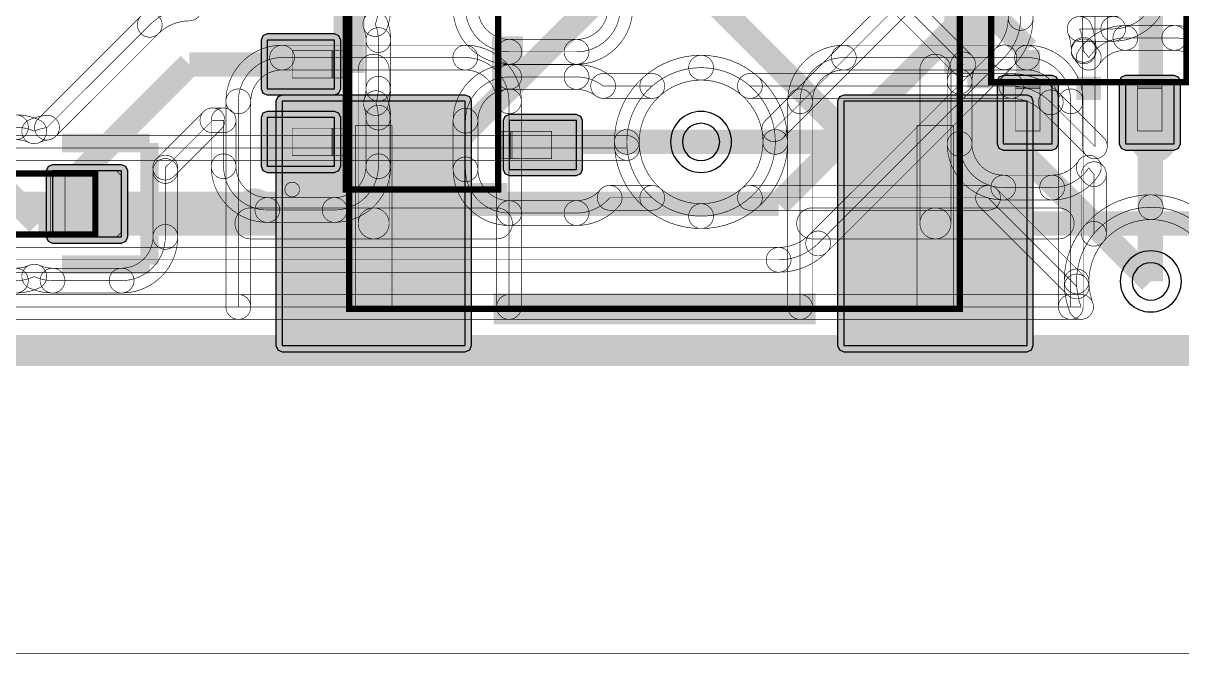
# Model space of a CAD drawing. Header units: millimetres. Extents: x -2.5 to 44.5, y -38.5 to 2.5.
# Drawn here: x 8.93 to 18.42, y -38.48 to -33.32 of the extents above; entities that cross this region are included whole.
import ezdxf

# ---------------------------------------------------------------- set-up
doc = ezdxf.new("R2010")
doc.units = ezdxf.units.MM
for name, color, linetype, true_color in [('Board Outline Layer', 7, 'Continuous', 0xff00ff), ('Bottom Layer', 7, 'Continuous', 0x0000ff), ('Bottom Paste Mask Layer', 7, 'Continuous', 0x800000), ('Bottom Silkscreen Layer', 7, 'Continuous', 0x808000), ('Bottom Solder Mask Layer', 7, 'Continuous', 0xff00ff), ('Component Marking Layer', 7, 'Continuous', 0x66ffcc), ('Component Shape Layer', 7, 'Continuous', 0x00cccc), ('Document Layer', 7, 'Continuous', 0xffffff), ('Hole Layer', 7, 'Continuous', 0x816200), ('Inner1', 7, 'Continuous', 0xbc8e00), ('Inner2', 7, 'Continuous', 0x70dbfa), ('Multi-Layer', 7, 'Continuous', 0xc0c0c0), ('Pin Floating Layer', 7, 'Continuous', 0xff99ff), ('Pin Soldering Layer', 7, 'Continuous', 0xcc9999), ('Top Layer', 7, 'Continuous', 0xff0000), ('Top Paste Mask Layer', 7, 'Continuous', 0x808080), ('Top Silkscreen Layer', 7, 'Continuous', 0xffff00), ('Top Solder Mask Layer', 7, 'Continuous', 0x800080)]:
    doc.layers.add(name, color=color, linetype=linetype, true_color=true_color)

msp = doc.modelspace()

# ---------------------------------------------------------------- hatches: boundary and pattern name
at = {"layer": 'Bottom Layer'}
for points in [[(11.477, -33.4557), (10.9258, -33.4557), (10.9258, -33.8545), (11.477, -33.8545)], [(17.353, -34.3061), (17.353, -33.7961), (16.953, -33.7961), (16.953, -34.3061)], [(18.353, -34.3061), (18.353, -33.7961), (17.953, -33.7961), (17.953, -34.3061)], [(11.477, -34.0907), (10.9258, -34.0907), (10.9258, -34.4895), (11.477, -34.4895)], [(13.4582, -34.1161), (12.907, -34.1161), (12.907, -34.5149), (13.4582, -34.5149)], [(9.167, -34.5281), (9.167, -35.0681), (9.7327, -35.0681), (9.7327, -34.5281)]]:
    msp.add_hatch(color=256, dxfattribs=at).paths.add_polyline_path(points)
at = {"layer": 'Bottom Paste Mask Layer'}
for points in [[(11.477, -33.4557), (10.9258, -33.4557), (10.9258, -33.8545), (11.477, -33.8545)], [(17.353, -34.3061), (17.353, -33.7961), (16.953, -33.7961), (16.953, -34.3061)], [(18.353, -34.3061), (18.353, -33.7961), (17.953, -33.7961), (17.953, -34.3061)], [(11.477, -34.0907), (10.9258, -34.0907), (10.9258, -34.4895), (11.477, -34.4895)], [(13.4582, -34.1161), (12.907, -34.1161), (12.907, -34.5149), (13.4582, -34.5149)], [(9.152, -34.5681), (9.152, -35.0281), (9.192, -35.0681), (9.6927, -35.0681), (9.7327, -35.0281), (9.7327, -34.5681), (9.6927, -34.5281), (9.192, -34.5281)]]:
    msp.add_hatch(color=256, dxfattribs=at).paths.add_polyline_path(points)
at = {"layer": 'Bottom Solder Mask Layer'}
for points in [[(11.477, -33.4057), (10.9258, -33.4057), (10.8905, -33.4203), (10.8758, -33.4557), (10.8758, -33.8545), (10.8905, -33.8898), (10.9258, -33.9045), (11.477, -33.9045), (11.5124, -33.8898), (11.527, -33.8545), (11.527, -33.4557), (11.5124, -33.4203)], [(17.4038, -34.3061), (17.4038, -33.7961), (17.389, -33.7601), (17.353, -33.7453), (16.953, -33.7453), (16.9171, -33.7601), (16.9022, -33.7961), (16.9022, -34.3061), (16.9171, -34.342), (16.953, -34.3569), (17.353, -34.3569), (17.389, -34.342)], [(18.4038, -34.3061), (18.4038, -33.7961), (18.389, -33.7601), (18.353, -33.7453), (17.953, -33.7453), (17.9171, -33.7601), (17.9022, -33.7961), (17.9022, -34.3061), (17.9171, -34.342), (17.953, -34.3569), (18.353, -34.3569), (18.389, -34.342)], [(11.477, -34.0407), (10.9258, -34.0407), (10.8905, -34.0553), (10.8758, -34.0907), (10.8758, -34.4895), (10.8905, -34.5248), (10.9258, -34.5395), (11.477, -34.5395), (11.5124, -34.5248), (11.527, -34.4895), (11.527, -34.0907), (11.5124, -34.0553)], [(13.4582, -34.0661), (12.907, -34.0661), (12.8717, -34.0807), (12.857, -34.1161), (12.857, -34.5149), (12.8717, -34.5502), (12.907, -34.5649), (13.4582, -34.5649), (13.4936, -34.5502), (13.5082, -34.5149), (13.5082, -34.1161), (13.4936, -34.0807)], [(9.1162, -34.5281), (9.1162, -35.0681), (9.1311, -35.104), (9.167, -35.1189), (9.7327, -35.1189), (9.7686, -35.104), (9.7835, -35.0681), (9.7835, -34.5281), (9.7686, -34.4921), (9.7327, -34.4773), (9.167, -34.4773), (9.1311, -34.4921)]]:
    msp.add_hatch(color=256, dxfattribs=at).paths.add_polyline_path(points)
at = {"layer": 'Component Marking Layer'}
msp.add_hatch(color=256, dxfattribs=at).paths.add_polyline_path([(11.0696, -34.68, 1), (11.1896, -34.68, 1)])
at = {"layer": 'Pin Floating Layer'}
for points in [[(11.5771, -33.7676), (11.5771, -33.5426), (11.4546, -33.5426), (11.4546, -33.7676)], [(17.253, -33.7911), (17.053, -33.7911), (17.053, -33.8511), (17.253, -33.8511)], [(18.253, -33.7911), (18.053, -33.7911), (18.053, -33.8511), (18.253, -33.8511)], [(11.5771, -34.4026), (11.5771, -34.1776), (11.4546, -34.1776), (11.4546, -34.4026)], [(12.9296, -34.428), (12.9296, -34.203), (12.8071, -34.203), (12.8071, -34.428)]]:
    msp.add_hatch(color=256, dxfattribs=at).paths.add_polyline_path(points)
at = {"layer": 'Pin Soldering Layer'}
for points in [[(11.4646, -33.7676), (11.4646, -33.5426), (11.1296, -33.5426), (11.1296, -33.7676)], [(17.253, -33.8411), (17.053, -33.8411), (17.053, -34.2011), (17.253, -34.2011)], [(18.253, -33.8411), (18.053, -33.8411), (18.053, -34.2011), (18.253, -34.2011)], [(11.6469, -34.1575), (11.9469, -34.1575), (11.9469, -35.6576), (11.6469, -35.6576)], [(16.2471, -34.1575), (16.5471, -34.1575), (16.5471, -35.6576), (16.2471, -35.6576)], [(11.4646, -34.4026), (11.4646, -34.1776), (11.1296, -34.1776), (11.1296, -34.4026)], [(13.2546, -34.428), (13.2546, -34.203), (12.9196, -34.203), (12.9196, -34.428)], [(9.2685, -34.5481), (9.2685, -35.0481), (9.5185, -35.0481), (9.5185, -34.5481)]]:
    msp.add_hatch(color=256, dxfattribs=at).paths.add_polyline_path(points)
at = {"layer": 'Top Layer'}
for points in [[(11.0469, -33.9576), (11.0469, -35.9576), (12.5469, -35.9576), (12.5469, -33.9576)], [(15.6471, -33.9576), (15.6471, -35.9576), (17.1471, -35.9576), (17.1471, -33.9576)]]:
    msp.add_hatch(color=256, dxfattribs=at).paths.add_polyline_path(points)
at = {"layer": 'Top Paste Mask Layer'}
for points in [[(11.0469, -33.9576), (11.0469, -35.9576), (12.5469, -35.9576), (12.5469, -33.9576)], [(15.6471, -33.9576), (15.6471, -35.9576), (17.1471, -35.9576), (17.1471, -33.9576)]]:
    msp.add_hatch(color=256, dxfattribs=at).paths.add_polyline_path(points)
at = {"layer": 'Top Solder Mask Layer'}
for points in [[(10.9959, -33.9576), (10.9959, -35.9576), (11.0109, -35.9936), (11.0469, -36.0086), (12.5469, -36.0086), (12.583, -35.9936), (12.5979, -35.9576), (12.5979, -33.9576), (12.583, -33.9215), (12.5469, -33.9066), (11.0469, -33.9066), (11.0109, -33.9215)], [(15.5961, -33.9576), (15.5961, -35.9576), (15.6111, -35.9936), (15.6471, -36.0086), (17.1471, -36.0086), (17.1832, -35.9936), (17.1981, -35.9576), (17.1981, -33.9576), (17.1832, -33.9215), (17.1471, -33.9066), (15.6471, -33.9066), (15.6111, -33.9215)]]:
    msp.add_hatch(color=256, dxfattribs=at).paths.add_polyline_path(points)

# ---------------------------------------------------------------- linework, layer by layer
at = {"layer": 'Board Outline Layer', "const_width": 0.254}
msp.add_lwpolyline([(0, -1), (0, -35.0001, 0.414214), (1, -36.0001), (41.0001, -36.0001, 0.414214), (42.0001, -35.0001), (42.0001, -1, 0.414214), (41.0001, 0), (1, 0, 0.414214)], format="xyb", close=True, dxfattribs=at)
at = {"layer": 'Bottom Layer', "const_width": 0.00508}
msp.add_lwpolyline([(-2.54, 2.54), (-2.54, -38.4811), (44.4501, -38.4811), (44.4501, 2.54)], close=True, dxfattribs=at)
at = {"layer": 'Bottom Layer', "const_width": 0.2}
for points in [[(17.153, -33.5361), (16.002, -32.3851)], [(17.153, -34.0511), (17.153, -33.5361)], [(10.287, -33.6551), (9.398, -34.5441)], [(11.2014, -33.6551), (10.287, -33.6551)], [(18.153, -34.0511), (18.153, -35.4251)], [(13.208, -34.2901), (13.1826, -34.3155)], [(14.478, -34.2901), (13.208, -34.2901)], [(18.153, -35.4251), (18.161, -35.4331)]]:
    msp.add_lwpolyline(points, dxfattribs=at)
at = {"layer": 'Bottom Layer', "const_width": 0.00508}
for points in [[(15.889, -33.0637, -1), (16.0327, -32.92), (16.6957, -33.583, -1), (16.5521, -33.7267)], [(18.2949, -33.1333, -0.334261), (17.8532, -33.4658, -1), (17.8532, -33.2626, 0.334261), (18.0997, -33.0771, -1)], [(9.8912, -33.2593, -0.198912), (10.287, -33.0953, -1), (10.287, -33.2985, 0.198912), (10.0349, -33.403, -1)], [(11.9368, -33.1941, -0.093749), (11.905, -33.362, -1), (11.7158, -33.2878, 0.093749), (11.7336, -33.1941, -1)], [(12.907, -33.6538, -0.414214), (12.4473, -33.1941, -1), (12.6505, -33.1941, 0.414214), (12.907, -33.4506, -1)], [(13.918, -33.1941, -0.414214), (13.4582, -33.6538, -1), (13.4582, -33.4506, 0.414214), (13.7148, -33.1941, -1)], [(9.1932, -34.2447, -1), (9.0495, -34.101), (9.8912, -33.2593, -1), (10.0349, -33.403)], [(10.0349, -33.403, -1), (9.8912, -33.2593), (9.8912, -33.2593, -1), (10.0349, -33.403)], [(11.905, -33.2878, -0.093749), (11.9368, -33.4557, -1), (11.7336, -33.4557, 0.093749), (11.7158, -33.362, -1)], [(17.6719, -33.3261, -0.096421), (17.7128, -33.5361, -1), (17.5096, -33.5361, 0.096421), (17.4835, -33.4023, -1)], [(17.5777, -33.4658, -1), (17.5777, -33.2626), (17.8532, -33.2626, -1), (17.8532, -33.4658)], [(11.9368, -33.8545, -1), (11.7336, -33.8545), (11.7336, -33.4557, -1), (11.9368, -33.4557)], [(17.5679, -33.5449, -0.253475), (17.953, -33.3363, -1), (17.953, -33.5395, 0.253475), (17.7381, -33.6559, -1)], [(17.953, -33.5395, -1), (17.953, -33.3363), (18.353, -33.3363, -1), (18.353, -33.5395)], [(18.353, -33.3363, -0.414214), (18.8128, -33.7961, -1), (18.6096, -33.7961, 0.414214), (18.353, -33.5395, -1)], [(12.907, -33.6538, -1), (12.907, -33.4506), (13.4582, -33.4506, -1), (13.4582, -33.6538)], [(13.4582, -33.6538, -1), (13.4582, -33.4506), (13.4582, -33.4506, -1), (13.4582, -33.6538)], [(17.7128, -33.5478, -1), (17.5096, -33.5478), (17.5096, -33.5361, -1), (17.7128, -33.5361)], [(17.7128, -33.5361, -1), (17.5096, -33.5361), (17.5096, -33.5361, -1), (17.7128, -33.5361)], [(17.6844, -33.4774, -0.047049), (17.7381, -33.5449, -1), (17.5679, -33.6559, 0.047049), (17.5379, -33.6182, -1)], [(14.0113, -33.7554, -0.181366), (14.478, -33.5803, -1), (14.478, -33.7835, 0.181366), (14.1449, -33.9085, -1)], [(14.478, -33.5803, -0.414214), (15.1878, -34.2901, -1), (14.9846, -34.2901, 0.414214), (14.478, -33.7835, -1)], [(16.4933, -33.7961, -0.101664), (16.5305, -33.6148, -1), (16.7173, -33.6949, 0.101664), (16.6965, -33.7961, -1)], [(12.4473, -34.1161, -0.414214), (12.907, -33.6563, -1), (12.907, -33.8595, 0.414214), (12.6505, -34.1161, -1)], [(14.478, -34.8982, 0.414214), (15.0862, -34.2901, 0.414214), (14.478, -33.6819, 0.181366), (14.0781, -33.8319), (13.6762, -33.8319, 0.165078), (13.4582, -33.7579), (12.907, -33.7579, 0.414214), (12.5489, -34.1161), (12.5489, -34.5149, 0.414214), (12.907, -34.873), (13.4582, -34.873), (13.4582, -34.873, 0.21868), (13.7299, -34.7482), (14.0781, -34.7482, 0.181366)], [(12.907, -33.8595, -1), (12.907, -33.6563), (13.4582, -33.6563, -1), (13.4582, -33.8595)], [(13.4582, -33.6563, -0.165078), (13.7381, -33.7513, -1), (13.6144, -33.9125, 0.165078), (13.4582, -33.8595, -1)], [(11.9368, -33.8545, -0.084218), (11.911, -34.0061, -1), (11.7192, -33.9391, 0.084218), (11.7336, -33.8545, -1)], [(13.6762, -33.9335, -1), (13.6762, -33.7303), (14.0781, -33.7303, -1), (14.0781, -33.9335)], [(16.4933, -33.7961, -1), (16.6965, -33.7961), (16.6965, -34.3061, -1), (16.4933, -34.3061)], [(11.911, -33.9391, -0.084218), (11.9368, -34.0907, -1), (11.7336, -34.0907, 0.084218), (11.7192, -34.0061, -1)], [(10.1616, -34.5721, -1), (10.0179, -34.4284), (10.4049, -34.0414, -1), (10.5486, -34.1851)], [(10.4768, -34.2148, -1), (10.4768, -34.0116), (10.5677, -34.0116, -1), (10.5677, -34.2148)], [(10.4661, -34.1132, -1), (10.6693, -34.1132), (10.6693, -34.4895, -1), (10.4661, -34.4895)], [(11.9368, -34.4895, -1), (11.7336, -34.4895), (11.7336, -34.0907, -1), (11.9368, -34.0907)], [(12.4473, -34.1161, -1), (12.6505, -34.1161), (12.6505, -34.5149, -1), (12.4473, -34.5149)], [(8.3014, -34.2715, -1), (8.3014, -34.0683), (8.867, -34.0683, -1), (8.867, -34.2715)], [(8.867, -34.0683, -0.108449), (9.0596, -34.1106, -1), (8.9745, -34.2951, 0.108449), (8.867, -34.2715, -1)], [(8.9745, -34.1106, -0.076204), (9.1084, -34.0721, -1), (9.1343, -34.2736, 0.076204), (9.0596, -34.2951, -1)], [(15.1878, -34.2901, -0.414214), (14.478, -34.9998, -1), (14.478, -34.7966, 0.414214), (14.9846, -34.2901, -1)], [(16.953, -34.7658, -0.414214), (16.4933, -34.3061, -1), (16.6965, -34.3061, 0.414214), (16.953, -34.5626, -1)], [(10.191, -34.4924, -0.019424), (10.1924, -34.5281, -1), (9.9892, -34.5281, 0.019424), (9.9884, -34.5082, -1)], [(10.1924, -35.0681, -1), (9.9892, -35.0681), (9.9892, -34.5281, -1), (10.1924, -34.5281)], [(10.9258, -34.9492, -0.414214), (10.4661, -34.4895, -1), (10.6693, -34.4895, 0.414214), (10.9258, -34.746, -1)], [(11.9368, -34.4895, -0.414214), (11.477, -34.9492, -1), (11.477, -34.746, 0.414214), (11.7336, -34.4895, -1)], [(12.907, -34.9746, -0.414214), (12.4473, -34.5149, -1), (12.6505, -34.5149, 0.414214), (12.907, -34.7714, -1)], [(17.7381, -34.5572, -0.253475), (17.353, -34.7658, -1), (17.353, -34.5626, 0.253475), (17.5679, -34.4462, -1)], [(17.6217, -34.6247, -0.047049), (17.5679, -34.5572, -1), (17.7381, -34.4462, 0.047049), (17.7681, -34.4839, -1)], [(17.5933, -34.5543, -1), (17.7965, -34.5543), (17.7965, -35.0425, -1), (17.5933, -35.0425)], [(16.953, -34.7658, -1), (16.953, -34.5626), (17.353, -34.5626, -1), (17.353, -34.7658)], [(13.807, -34.8144, -0.21868), (13.4582, -34.9746, -1), (13.4582, -34.7714, 0.21868), (13.6528, -34.682, -1)], [(13.7299, -34.8498, -1), (13.7299, -34.6466), (14.0781, -34.6466, -1), (14.0781, -34.8498)], [(14.478, -34.9998, -0.181366), (14.0113, -34.8247, -1), (14.1449, -34.6717, 0.181366), (14.478, -34.7966, -1)], [(10.9258, -34.9492, -1), (10.9258, -34.746), (11.477, -34.746, -1), (11.477, -34.9492)], [(12.907, -34.9746, -1), (12.907, -34.7714), (13.4582, -34.7714, -1), (13.4582, -34.9746)], [(13.4582, -34.9746, -1), (13.4582, -34.7714), (13.4582, -34.7714, -1), (13.4582, -34.9746)], [(10.1924, -35.0681, -0.414214), (9.7327, -35.5278, -1), (9.7327, -35.3246, 0.414214), (9.9892, -35.0681, -1)], [(17.4513, -35.4331, -0.176143), (17.617, -34.9772, -1), (17.7728, -35.1077, 0.176143), (17.6545, -35.4331, -1)], [(9.0596, -35.4856, -0.108449), (8.867, -35.5278, -1), (8.867, -35.3246, 0.108449), (8.9745, -35.301, -1)], [(9.167, -35.5278, -0.108449), (8.9745, -35.4856, -1), (9.0596, -35.301, 0.108449), (9.167, -35.3246, -1)], [(8.3014, -35.5278, -1), (8.3014, -35.3246), (8.867, -35.3246, -1), (8.867, -35.5278)], [(8.867, -35.5278, -1), (8.867, -35.3246), (8.867, -35.3246, -1), (8.867, -35.5278)], [(9.167, -35.5278, -1), (9.167, -35.3246), (9.7327, -35.3246, -1), (9.7327, -35.5278)], [(9.7327, -35.5278, -1), (9.7327, -35.3246), (9.7327, -35.3246, -1), (9.7327, -35.5278)], [(17.4945, -35.6768, -0.087871), (17.4513, -35.4331, -1), (17.6545, -35.4331, 0.087871), (17.6853, -35.607, -1)], [(1, -35.7435, -1), (1, -35.5403), (17.5899, -35.5403, -1), (17.5899, -35.7435)]]:
    msp.add_lwpolyline(points, format="xyb", close=True, dxfattribs=at)
for points in [[(15.9609, -32.9918), (16.6239, -33.6548, 0.101664), (16.5949, -33.7961), (16.5949, -34.3061, 0.414214), (16.953, -34.6642), (17.353, -34.6642, 0.253475), (17.653, -34.5017, 0.047049), (17.6949, -34.5543), (17.6949, -35.0425, 0.176143), (17.5529, -35.4331, 0.087871), (17.5899, -35.6419), (1, -35.6419)], [(18.7112, -33.7961, 0.414214), (18.353, -33.4379), (17.953, -33.4379, 0.253475), (17.653, -33.6004, 0.047049), (17.6112, -33.5478), (17.6112, -33.5361), (17.6112, -33.5361, 0.096421), (17.5777, -33.3642), (17.8532, -33.3642, 0.334261), (18.1973, -33.1052), (20.5217, -33.1052, 0.217852)], [(8.867, -35.4262, 0.108449), (9.017, -35.3933, 0.108449), (9.167, -35.4262), (9.7327, -35.4262), (9.7327, -35.4262, 0.414214), (10.0908, -35.0681), (10.0908, -34.5281, 0.019424), (10.0897, -34.5003), (10.4768, -34.1132), (10.5677, -34.1132), (10.5677, -34.4895, 0.414214), (10.9258, -34.8476), (11.477, -34.8476, 0.414214), (11.8352, -34.4895), (11.8352, -34.0907, 0.084218), (11.8151, -33.9726, 0.084218), (11.8352, -33.8545), (11.8352, -33.4557, 0.093749), (11.8104, -33.3249, 0.093749), (11.8352, -33.1941)], [(10.287, -33.1969, 0.198912), (9.9631, -33.3311), (9.9631, -33.3311), (9.1213, -34.1729, 0.076204), (9.017, -34.2028, 0.108449), (8.867, -34.1699)], [(12.5489, -33.1941, 0.414214), (12.907, -33.5522), (13.4582, -33.5522), (13.4582, -33.5522, 0.414214), (13.8164, -33.1941)]]:
    msp.add_lwpolyline(points, format="xyb", dxfattribs=at)
at = {"layer": 'Bottom Layer'}
for points in [[(11.477, -33.4557), (10.9258, -33.4557), (10.9258, -33.8545), (11.477, -33.8545)], [(17.353, -34.3061), (17.353, -33.7961), (16.953, -33.7961), (16.953, -34.3061)], [(18.353, -34.3061), (18.353, -33.7961), (17.953, -33.7961), (17.953, -34.3061)], [(11.477, -34.0907), (10.9258, -34.0907), (10.9258, -34.4895), (11.477, -34.4895)], [(13.4582, -34.1161), (12.907, -34.1161), (12.907, -34.5149), (13.4582, -34.5149)], [(9.167, -34.5281), (9.167, -35.0681), (9.7327, -35.0681), (9.7327, -34.5281)]]:
    msp.add_lwpolyline(points, close=True, dxfattribs=at)
at = {"layer": 'Bottom Paste Mask Layer'}
for points in [[(11.477, -33.4557), (10.9258, -33.4557), (10.9258, -33.8545), (11.477, -33.8545)], [(17.353, -34.3061), (17.353, -33.7961), (16.953, -33.7961), (16.953, -34.3061)], [(18.353, -34.3061), (18.353, -33.7961), (17.953, -33.7961), (17.953, -34.3061)], [(11.477, -34.0907), (10.9258, -34.0907), (10.9258, -34.4895), (11.477, -34.4895)], [(13.4582, -34.1161), (12.907, -34.1161), (12.907, -34.5149), (13.4582, -34.5149)]]:
    msp.add_lwpolyline(points, close=True, dxfattribs=at)
at = {"layer": 'Bottom Paste Mask Layer', "const_width": 0.00508}
msp.add_lwpolyline([(9.152, -34.5681), (9.152, -35.0281), (9.192, -35.0681), (9.6927, -35.0681), (9.7327, -35.0281), (9.7327, -34.5681), (9.6927, -34.5281), (9.192, -34.5281)], close=True, dxfattribs=at)
msp.add_lwpolyline([(9.152, -34.5681), (9.152, -35.0281), (9.192, -35.0681), (9.6927, -35.0681), (9.7327, -35.0281), (9.7327, -34.5681), (9.6927, -34.5281), (9.192, -34.5281)], close=True, dxfattribs=at)
at = {"layer": 'Bottom Silkscreen Layer'}
for points, const_width in [([(16.753, -32.9511), (16.753, -33.8511)], 0.19), ([(16.753, -32.9511), (16.753, -33.8511)], 0.19), ([(12.8921, -33.8854), (12.8921, -33.4247)], 0.254), ([(12.8921, -33.8854), (12.8921, -33.4247)], 0.254), ([(16.7539, -33.8511), (16.753, -33.8511)], 0.19), ([(16.7539, -33.8511), (16.753, -33.8511)], 0.19), ([(17.7539, -33.8511), (17.5522, -33.8511)], 0.19), ([(17.7539, -33.8511), (17.5522, -33.8511)], 0.19), ([(9.2432, -34.2995), (9.9613, -34.2995)], 0.1524), ([(9.2432, -34.2995), (9.9613, -34.2995)], 0.1524), ([(9.9613, -34.2995), (9.9613, -35.2967)], 0.1524), ([(9.9613, -34.2995), (9.9613, -35.2967)], 0.1524), ([(11.4921, -34.755), (11.4921, -34.7201)], 0.254), ([(11.4921, -34.755), (11.4921, -34.7201)], 0.254), ([(12.8921, -34.755), (11.4921, -34.755)], 0.254), ([(12.8921, -34.755), (11.4921, -34.755)], 0.254), ([(12.8921, -34.755), (12.8921, -34.7455)], 0.254), ([(12.8921, -34.755), (12.8921, -34.7455)], 0.254), ([(9.9613, -35.2967), (9.2432, -35.2967)], 0.1524), ([(9.9613, -35.2967), (9.2432, -35.2967)], 0.1524)]:
    msp.add_lwpolyline(points, dxfattribs=dict(at, const_width=const_width))
at = {"layer": 'Bottom Silkscreen Layer', "const_width": 0.254}
msp.add_lwpolyline([(10.7696, -34.8489, 1), (10.8712, -34.8489, 1)], format="xyb", close=True, dxfattribs=at)
msp.add_lwpolyline([(10.7696, -34.8489, 1), (10.8712, -34.8489, 1)], format="xyb", close=True, dxfattribs=at)
at = {"layer": 'Bottom Solder Mask Layer'}
for points in [[(11.477, -33.4057), (10.9258, -33.4057), (10.8905, -33.4203), (10.8758, -33.4557), (10.8758, -33.8545), (10.8905, -33.8898), (10.9258, -33.9045), (11.477, -33.9045), (11.5124, -33.8898), (11.527, -33.8545), (11.527, -33.4557), (11.5124, -33.4203)], [(17.4038, -34.3061), (17.4038, -33.7961), (17.389, -33.7601), (17.353, -33.7453), (16.953, -33.7453), (16.9171, -33.7601), (16.9022, -33.7961), (16.9022, -34.3061), (16.9171, -34.342), (16.953, -34.3569), (17.353, -34.3569), (17.389, -34.342)], [(18.4038, -34.3061), (18.4038, -33.7961), (18.389, -33.7601), (18.353, -33.7453), (17.953, -33.7453), (17.9171, -33.7601), (17.9022, -33.7961), (17.9022, -34.3061), (17.9171, -34.342), (17.953, -34.3569), (18.353, -34.3569), (18.389, -34.342)], [(11.477, -34.0407), (10.9258, -34.0407), (10.8905, -34.0553), (10.8758, -34.0907), (10.8758, -34.4895), (10.8905, -34.5248), (10.9258, -34.5395), (11.477, -34.5395), (11.5124, -34.5248), (11.527, -34.4895), (11.527, -34.0907), (11.5124, -34.0553)], [(13.4582, -34.0661), (12.907, -34.0661), (12.8717, -34.0807), (12.857, -34.1161), (12.857, -34.5149), (12.8717, -34.5502), (12.907, -34.5649), (13.4582, -34.5649), (13.4936, -34.5502), (13.5082, -34.5149), (13.5082, -34.1161), (13.4936, -34.0807)], [(9.1162, -34.5281), (9.1162, -35.0681), (9.1311, -35.104), (9.167, -35.1189), (9.7327, -35.1189), (9.7686, -35.104), (9.7835, -35.0681), (9.7835, -34.5281), (9.7686, -34.4921), (9.7327, -34.4773), (9.167, -34.4773), (9.1311, -34.4921)]]:
    msp.add_lwpolyline(points, close=True, dxfattribs=at)
at = {"layer": 'Component Marking Layer', "const_width": 0.00508}
msp.add_lwpolyline([(11.0696, -34.68, 1), (11.1896, -34.68, 1)], format="xyb", close=True, dxfattribs=at)
at = {"layer": 'Component Shape Layer', "const_width": 0.0508}
for points in [[(11.597, -31.4075), (16.597, -31.4075), (16.597, -35.6575), (11.597, -35.6575)], [(11.597, -31.4075), (16.597, -31.4075), (16.597, -35.6575), (11.597, -35.6575)], [(12.8171, -32.63), (11.5671, -32.63), (11.5671, -34.68), (12.8171, -34.68)], [(12.8171, -32.63), (11.5671, -32.63), (11.5671, -34.68), (12.8171, -34.68)], [(16.853, -33.0011), (16.853, -33.8011), (18.453, -33.8011), (18.453, -33.0011)], [(16.853, -33.0011), (16.853, -33.8011), (18.453, -33.8011), (18.453, -33.0011)], [(8.517, -34.5481), (8.517, -35.0481), (9.517, -35.0481), (9.517, -34.5481)], [(8.517, -34.5481), (8.517, -35.0481), (9.517, -35.0481), (9.517, -34.5481)]]:
    msp.add_lwpolyline(points, close=True, dxfattribs=at)
at = {"layer": 'Document Layer'}
for points, const_width in [([(11.2793, -34.29, 1), (11.4793, -34.29, 1)], 0.2), ([(11.2793, -34.29, 1), (11.4793, -34.29, 1)], 0.2), ([(18.0887, -34.2711, 1), (18.2774, -34.2711, 1)], 0.19), ([(18.0887, -34.2711, 1), (18.2774, -34.2711, 1)], 0.19)]:
    msp.add_lwpolyline(points, format="xyb", close=True, dxfattribs=dict(at, const_width=const_width))
at = {"layer": 'Hole Layer'}
msp.add_lwpolyline([(14.3255, -34.2901, 1), (14.6305, -34.2901), (14.6305, -34.2901, 1), (14.3255, -34.2901)], format="xyb", dxfattribs=at)
msp.add_lwpolyline([(18.0085, -35.4331, 1), (18.3135, -35.4331, 1)], format="xyb", close=True, dxfattribs=at)
at = {"layer": 'Inner1', "const_width": 0.00508}
msp.add_lwpolyline([(-2.54, 2.54), (-2.54, -38.4811), (44.4501, -38.4811), (44.4501, 2.54)], close=True, dxfattribs=at)
for points in [[(7.8711, -35.2562), (15.113, -35.2562), (15.113, -35.2562, 0.198912), (15.437, -35.122), (15.437, -35.122), (16.961, -33.598), (16.961, -33.598, 0.198912), (17.0952, -33.2741), (17.0952, -31.388, 0.181366), (17.2452, -30.9881, 0.19942), (17.0662, -30.5572), (36.4301, -30.5572, 0.181366)], [(16.1789, -33.0843), (15.0772, -34.186, 0.364692), (14.478, -33.6819, 0.414214), (13.8699, -34.2901, 0.020524), (13.8719, -34.3399), (7.8711, -34.3399, 0.181366)], [(41.0001, -35.6419), (18.7322, -35.6419, 0.087871), (18.7692, -35.4331, 0.414214), (18.161, -34.8249, 0.414214), (17.5529, -35.4331, 0.087871), (17.5899, -35.6419), (1, -35.6419)]]:
    msp.add_lwpolyline(points, format="xyb", dxfattribs=at)
at = {"layer": 'Inner1', "const_width": 0.2}
for points in [[(16.637, -33.2741), (16.637, -30.9881)], [(15.113, -34.7981), (16.637, -33.2741)], [(7.4712, -34.7981), (15.113, -34.7981)]]:
    msp.add_lwpolyline(points, dxfattribs=at)
at = {"layer": 'Inner1', "const_width": 0.00508}
for points in [[(17.1968, -33.2741, -1), (16.9936, -33.2741), (16.9936, -31.388, -1), (17.1968, -31.388)], [(15.149, -34.2578, -1), (15.0054, -34.1142), (16.1071, -33.0125, -1), (16.2507, -33.1561)], [(17.1968, -33.2741, -0.198912), (17.0328, -33.6699, -1), (16.8891, -33.5262, 0.198912), (16.9936, -33.2741, -1)], [(15.5088, -35.1939, -1), (15.3651, -35.0502), (16.8891, -33.5262, -1), (17.0328, -33.6699)], [(17.0328, -33.6699, -1), (16.8891, -33.5262), (16.8891, -33.5262, -1), (17.0328, -33.6699)], [(13.7683, -34.2901, -0.414214), (14.478, -33.5803, -1), (14.478, -33.7835, 0.414214), (13.9715, -34.2901, -1)], [(14.478, -33.5803, -0.364692), (15.1773, -34.1686, -1), (14.9771, -34.2034, 0.364692), (14.478, -33.7835, -1)], [(7.8711, -34.4415, -1), (7.8711, -34.2383), (13.8719, -34.2383, -1), (13.8719, -34.4415)], [(13.7707, -34.3483, -0.020524), (13.7683, -34.2901, -1), (13.9715, -34.2901, 0.020524), (13.9732, -34.3316, -1)], [(17.4513, -35.4331, -0.414214), (18.161, -34.7233, -1), (18.161, -34.9265, 0.414214), (17.6545, -35.4331, -1)], [(18.161, -34.7233, -0.414214), (18.8708, -35.4331, -1), (18.6676, -35.4331, 0.414214), (18.161, -34.9265, -1)], [(15.5088, -35.1939, -0.198912), (15.113, -35.3578, -1), (15.113, -35.1546, 0.198912), (15.3651, -35.0502, -1)], [(15.5088, -35.1939, -1), (15.3651, -35.0502), (15.3651, -35.0502, -1), (15.5088, -35.1939)], [(7.8711, -35.3578, -1), (7.8711, -35.1546), (15.113, -35.1546, -1), (15.113, -35.3578)], [(15.113, -35.3578, -1), (15.113, -35.1546), (15.113, -35.1546, -1), (15.113, -35.3578)], [(17.4945, -35.6768, -0.087871), (17.4513, -35.4331, -1), (17.6545, -35.4331, 0.087871), (17.6853, -35.607, -1)], [(1, -35.7435, -1), (1, -35.5403), (17.5899, -35.5403, -1), (17.5899, -35.7435)]]:
    msp.add_lwpolyline(points, format="xyb", close=True, dxfattribs=at)
at = {"layer": 'Inner2', "const_width": 0.00508}
msp.add_lwpolyline([(-2.54, 2.54), (-2.54, -38.4811), (44.4501, -38.4811), (44.4501, 2.54)], close=True, dxfattribs=at)
at = {"layer": 'Inner2', "const_width": 0.2}
for points in [[(18.161, -35.4331), (18.161, -26.0351)], [(17.018, -34.2901), (14.478, -34.2901)], [(18.161, -35.4331), (17.018, -34.2901)]]:
    msp.add_lwpolyline(points, dxfattribs=at)
at = {"layer": 'Inner2', "const_width": 0.00508}
for points in [[(17.8045, -34.327, -1), (17.6013, -34.327), (17.6013, -27.9788, -1), (17.8045, -27.9788)], [(13.7683, -34.2901, -0.414214), (14.478, -33.5803, -1), (14.478, -33.7835, 0.414214), (13.9715, -34.2901, -1)], [(14.478, -33.5803, -0.181366), (14.9448, -33.7554, -1), (14.8111, -33.9085, 0.181366), (14.478, -33.7835, -1)], [(14.878, -33.9335, -1), (14.878, -33.7303), (17.018, -33.7303, -1), (17.018, -33.9335)], [(17.018, -33.7303, -0.198912), (17.4138, -33.8943, -1), (17.2701, -34.038, 0.198912), (17.018, -33.9335, -1)], [(17.018, -33.9335, -1), (17.018, -33.7303), (17.018, -33.7303, -1), (17.018, -33.9335)], [(17.2701, -34.038, -1), (17.4138, -33.8943), (17.7747, -34.2552, -1), (17.6311, -34.3989)], [(17.2701, -34.038, -1), (17.4138, -33.8943), (17.4138, -33.8943, -1), (17.2701, -34.038)], [(14.478, -34.9998, -0.414214), (13.7683, -34.2901, -1), (13.9715, -34.2901, 0.414214), (14.478, -34.7966, -1)], [(14.9448, -34.8247, -0.181366), (14.478, -34.9998, -1), (14.478, -34.7966, 0.181366), (14.8111, -34.6717, -1)], [(14.878, -34.8498, -1), (14.878, -34.6466), (16.8283, -34.6466, -1), (16.8283, -34.8498)], [(16.7564, -34.8201, -1), (16.9001, -34.6764), (17.6261, -35.4024, -1), (17.4824, -35.5461)], [(17.4945, -35.6768, -0.070826), (17.4529, -35.4811, -1), (17.6557, -35.4674, 0.070826), (17.6853, -35.607, -1)], [(1, -35.7435, -1), (1, -35.5403), (17.5899, -35.5403, -1), (17.5899, -35.7435)]]:
    msp.add_lwpolyline(points, format="xyb", close=True, dxfattribs=at)
msp.add_lwpolyline([(17.7029, -27.9788), (17.7029, -34.327), (17.342, -33.9661), (17.342, -33.9661, 0.198912), (17.018, -33.8319), (17.018, -33.8319), (14.878, -33.8319, 0.181366), (14.478, -33.6819, 0.414214), (13.8699, -34.2901, 0.414214), (14.478, -34.8982, 0.181366), (14.878, -34.7482), (16.8283, -34.7482), (17.5543, -35.4742, 0.070826), (17.5899, -35.6419), (1, -35.6419)], format="xyb", dxfattribs=at)
at = {"layer": 'Multi-Layer'}
for points in [[(14.228, -34.2901, 1), (14.728, -34.2901, 1)], [(17.911, -35.4331, 1), (18.411, -35.4331, 1)]]:
    msp.add_lwpolyline(points, format="xyb", close=True, dxfattribs=at)
at = {"layer": 'Pin Floating Layer', "const_width": 0.00508}
for points in [[(11.5771, -33.7676), (11.5771, -33.5426), (11.4546, -33.5426), (11.4546, -33.7676)], [(11.5771, -33.7676), (11.5771, -33.5426), (11.4546, -33.5426), (11.4546, -33.7676)], [(17.253, -33.7911), (17.053, -33.7911), (17.053, -33.8511), (17.253, -33.8511)], [(17.253, -33.7911), (17.053, -33.7911), (17.053, -33.8511), (17.253, -33.8511)], [(18.253, -33.7911), (18.053, -33.7911), (18.053, -33.8511), (18.253, -33.8511)], [(18.253, -33.7911), (18.053, -33.7911), (18.053, -33.8511), (18.253, -33.8511)], [(11.5771, -34.4026), (11.5771, -34.1776), (11.4546, -34.1776), (11.4546, -34.4026)], [(11.5771, -34.4026), (11.5771, -34.1776), (11.4546, -34.1776), (11.4546, -34.4026)], [(12.9296, -34.428), (12.9296, -34.203), (12.8071, -34.203), (12.8071, -34.428)], [(12.9296, -34.428), (12.9296, -34.203), (12.8071, -34.203), (12.8071, -34.428)]]:
    msp.add_lwpolyline(points, close=True, dxfattribs=at)
at = {"layer": 'Pin Soldering Layer', "const_width": 0.00508}
for points in [[(11.4646, -33.7676), (11.4646, -33.5426), (11.1296, -33.5426), (11.1296, -33.7676)], [(11.4646, -33.7676), (11.4646, -33.5426), (11.1296, -33.5426), (11.1296, -33.7676)], [(17.253, -33.8411), (17.053, -33.8411), (17.053, -34.2011), (17.253, -34.2011)], [(17.253, -33.8411), (17.053, -33.8411), (17.053, -34.2011), (17.253, -34.2011)], [(18.253, -33.8411), (18.053, -33.8411), (18.053, -34.2011), (18.253, -34.2011)], [(18.253, -33.8411), (18.053, -33.8411), (18.053, -34.2011), (18.253, -34.2011)], [(11.6469, -34.1575), (11.9469, -34.1575), (11.9469, -35.6576), (11.6469, -35.6576)], [(11.6469, -34.1575), (11.9469, -34.1575), (11.9469, -35.6576), (11.6469, -35.6576)], [(16.2471, -34.1575), (16.5471, -34.1575), (16.5471, -35.6576), (16.2471, -35.6576)], [(16.2471, -34.1575), (16.5471, -34.1575), (16.5471, -35.6576), (16.2471, -35.6576)], [(11.4646, -34.4026), (11.4646, -34.1776), (11.1296, -34.1776), (11.1296, -34.4026)], [(11.4646, -34.4026), (11.4646, -34.1776), (11.1296, -34.1776), (11.1296, -34.4026)], [(13.2546, -34.428), (13.2546, -34.203), (12.9196, -34.203), (12.9196, -34.428)], [(13.2546, -34.428), (13.2546, -34.203), (12.9196, -34.203), (12.9196, -34.428)], [(9.2685, -34.5481), (9.2685, -35.0481), (9.5185, -35.0481), (9.5185, -34.5481)], [(9.2685, -34.5481), (9.2685, -35.0481), (9.5185, -35.0481), (9.5185, -34.5481)]]:
    msp.add_lwpolyline(points, close=True, dxfattribs=at)
at = {"layer": 'Top Layer', "const_width": 0.00508}
msp.add_lwpolyline([(-2.54, 2.54), (-2.54, -38.4811), (44.4501, -38.4811), (44.4501, 2.54)], close=True, dxfattribs=at)
at = {"layer": 'Top Layer', "const_width": 0.2}
for points in [[(9.0495, -34.9576), (0.9337, -26.8417)], [(14.0972, -32.6574), (11.7969, -34.9576)], [(14.0972, -32.6574), (16.3971, -34.9573)], [(11.7969, -34.9576), (9.0495, -34.9576)], [(20.0519, -34.9576), (16.3971, -34.9576)]]:
    msp.add_lwpolyline(points, dxfattribs=at)
at = {"layer": 'Top Layer', "const_width": 0.00508}
for points in [[(10.5872, -33.9576, -0.414214), (11.0469, -33.4978, -1), (11.0469, -33.701, 0.414214), (10.7904, -33.9576, -1)], [(11.0469, -33.701, -1), (11.0469, -33.4978), (12.5469, -33.4978, -1), (12.5469, -33.701)], [(11.9239, -34.9576, -1), (11.6699, -34.9576), (11.6699, -33.6985, -1), (11.9239, -33.6985)], [(12.5469, -33.4978, -0.414214), (13.0067, -33.9576, -1), (12.8035, -33.9576, 0.414214), (12.5469, -33.701, -1)], [(13.7683, -34.2901, -0.414214), (14.478, -33.5803, -1), (14.478, -33.7835, 0.414214), (13.9715, -34.2901, -1)], [(14.478, -33.5803, -0.414214), (15.1878, -34.2901, -1), (14.9846, -34.2901, 0.414214), (14.478, -33.7835, -1)], [(15.1874, -33.9576, -0.414214), (15.6471, -33.4978, -1), (15.6471, -33.701, 0.414214), (15.3906, -33.9576, -1)], [(15.6471, -33.701, -1), (15.6471, -33.4978), (17.1471, -33.4978, -1), (17.1471, -33.701)], [(16.5241, -34.9576, -1), (16.2701, -34.9576), (16.2701, -33.6985, -1), (16.5241, -33.6985)], [(17.1471, -33.4978, -0.414214), (17.6069, -33.9576, -1), (17.4037, -33.9576, 0.414214), (17.1471, -33.701, -1)], [(14.478, -34.8982, 0.414214), (15.0862, -34.2901, 0.414214), (14.478, -33.6819, 0.414214), (13.8699, -34.2901, 0.414214)], [(10.7904, -35.6419, -1), (10.5872, -35.6419), (10.5872, -33.9576, -1), (10.7904, -33.9576)], [(13.0067, -35.6419, -1), (12.8035, -35.6419), (12.8035, -33.9576, -1), (13.0067, -33.9576)], [(15.3906, -35.6419, -1), (15.1874, -35.6419), (15.1874, -33.9576, -1), (15.3906, -33.9576)], [(17.6069, -35.6419, -1), (17.4037, -35.6419), (17.4037, -33.9576, -1), (17.6069, -33.9576)], [(17.4037, -33.9576, -1), (17.6069, -33.9576), (17.6069, -33.9576, -1), (17.4037, -33.9576)], [(14.478, -34.9998, -0.414214), (13.7683, -34.2901, -1), (13.9715, -34.2901, 0.414214), (14.478, -34.7966, -1)], [(15.1878, -34.2901, -0.414214), (14.478, -34.9998, -1), (14.478, -34.7966, 0.414214), (14.9846, -34.2901, -1)], [(17.4513, -35.4331, -0.414214), (18.161, -34.7233, -1), (18.161, -34.9265, 0.414214), (17.6545, -35.4331, -1)], [(18.161, -34.7233, -0.414214), (18.8708, -35.4331, -1), (18.6676, -35.4331, 0.414214), (18.161, -34.9265, -1)], [(10.7878, -35.0846, -1), (10.7878, -34.8306), (11.7969, -34.8306, -1), (11.7969, -35.0846)], [(11.7969, -35.0846, -1), (11.7969, -34.8306), (12.806, -34.8306, -1), (12.806, -35.0846)], [(15.388, -35.0846, -1), (15.388, -34.8306), (16.3971, -34.8306, -1), (16.3971, -35.0846)], [(16.3971, -35.0846, -1), (16.3971, -34.8306), (17.4062, -34.8306, -1), (17.4062, -35.0846)], [(17.4945, -35.6768, -0.087871), (17.4513, -35.4331, -1), (17.6545, -35.4331, 0.087871), (17.6853, -35.607, -1)], [(1, -35.7435, -1), (1, -35.5403), (10.6888, -35.5403, -1), (10.6888, -35.7435)], [(12.9051, -35.7435, -1), (12.9051, -35.5403), (15.289, -35.5403, -1), (15.289, -35.7435)], [(17.5053, -35.7435, -1), (17.5053, -35.5403), (17.5899, -35.5403, -1), (17.5899, -35.7435)]]:
    msp.add_lwpolyline(points, format="xyb", close=True, dxfattribs=at)
msp.add_lwpolyline([(18.7692, -35.4331, 0.414214), (18.161, -34.8249, 0.414214), (17.5529, -35.4331, 0.087871), (17.5899, -35.6419), (17.5053, -35.6419), (17.5053, -33.9576), (17.5053, -33.9576, 0.414214), (17.1471, -33.5994), (15.6471, -33.5994, 0.414214), (15.289, -33.9576), (15.289, -35.6419), (12.9051, -35.6419), (12.9051, -33.9576, 0.414214), (12.5469, -33.5994), (11.0469, -33.5994, 0.414214), (10.6888, -33.9576), (10.6888, -35.6419), (1, -35.6419)], format="xyb", dxfattribs=at)
at = {"layer": 'Top Layer'}
for points in [[(11.0469, -33.9576), (11.0469, -35.9576), (12.5469, -35.9576), (12.5469, -33.9576)], [(15.6471, -33.9576), (15.6471, -35.9576), (17.1471, -35.9576), (17.1471, -33.9576)]]:
    msp.add_lwpolyline(points, close=True, dxfattribs=at)
at = {"layer": 'Top Paste Mask Layer'}
for points in [[(11.0469, -33.9576), (11.0469, -35.9576), (12.5469, -35.9576), (12.5469, -33.9576)], [(15.6471, -33.9576), (15.6471, -35.9576), (17.1471, -35.9576), (17.1471, -33.9576)]]:
    msp.add_lwpolyline(points, close=True, dxfattribs=at)
at = {"layer": 'Top Silkscreen Layer', "const_width": 0.254}
for points in [[(11.597, -31.4075), (11.597, -33.7264)], [(11.597, -31.4075), (11.597, -33.7264)], [(16.597, -31.4075), (16.597, -33.7264)], [(16.597, -31.4075), (16.597, -33.7264)], [(12.7782, -35.6575), (15.4159, -35.6575)], [(12.7782, -35.6575), (15.4159, -35.6575)]]:
    msp.add_lwpolyline(points, dxfattribs=at)
at = {"layer": 'Top Solder Mask Layer'}
for points in [[(10.9959, -33.9576), (10.9959, -35.9576), (11.0109, -35.9936), (11.0469, -36.0086), (12.5469, -36.0086), (12.583, -35.9936), (12.5979, -35.9576), (12.5979, -33.9576), (12.583, -33.9215), (12.5469, -33.9066), (11.0469, -33.9066), (11.0109, -33.9215)], [(15.5961, -33.9576), (15.5961, -35.9576), (15.6111, -35.9936), (15.6471, -36.0086), (17.1471, -36.0086), (17.1832, -35.9936), (17.1981, -35.9576), (17.1981, -33.9576), (17.1832, -33.9215), (17.1471, -33.9066), (15.6471, -33.9066), (15.6111, -33.9215)]]:
    msp.add_lwpolyline(points, close=True, dxfattribs=at)

doc.saveas('drawing.dxf')
